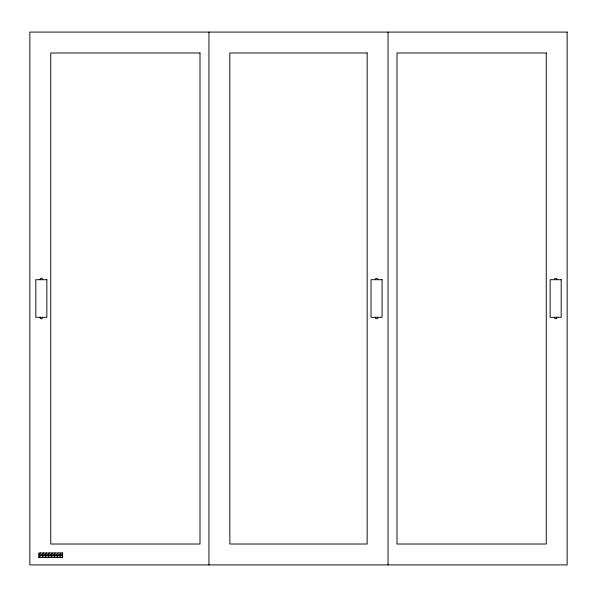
<?xml version="1.0" encoding="UTF-8"?>
<svg xmlns="http://www.w3.org/2000/svg" width="597" height="597" viewBox="0 0 597 597"><rect width="100%" height="100%" fill="white"/><g stroke="black" fill="none" stroke-linecap="round" stroke-linejoin="round"><path stroke-width="0.9" d="M38.745 554.755L40.648 552.971M38.805 557.449L62.625 557.449L62.625 555.673L38.805 555.673L38.805 557.449L40.693 555.673M41.671 554.755L43.566 552.971M41.723 557.449L43.611 555.673M44.588 554.755L46.484 552.971M44.641 557.449L46.529 555.673M47.506 554.755L49.402 552.971M47.559 557.449L49.447 555.673M50.424 554.755L52.32 552.971M50.476 557.449L52.364 555.673M53.342 554.755L55.237 552.971M53.394 557.449L55.282 555.673M56.26 554.755L58.155 552.971M56.312 557.449L58.2 555.673M59.178 554.755L61.073 552.971M59.237 557.449L61.118 555.673M62.095 554.755L62.625 554.255M62.155 557.449L62.625 557.001M556.852 279.695C557.367 277.777 553.949 277.777 554.464 279.695M556.852 317.305C557.367 319.223 553.949 319.223 554.464 317.305M388.05 32.089L388.05 564.911M377.752 279.695C378.267 277.777 374.849 277.777 375.364 279.695M377.752 317.305C378.267 319.223 374.849 319.223 375.364 317.305M208.95 32.089L208.95 564.911M42.536 279.695C43.051 277.777 39.633 277.777 40.148 279.695M42.536 317.305C43.051 319.223 39.633 319.223 40.148 317.305M567.15 32.089L29.85 32.089L29.85 564.911L567.15 564.911L567.15 32.089M199.995 52.984L50.745 52.984L50.745 544.016L199.995 544.016L199.995 52.984M367.155 52.984L229.845 52.984L229.845 544.016L367.155 544.016L367.155 52.984M546.255 52.984L397.005 52.984L397.005 544.016L546.255 544.016L546.255 52.984M46.864 279.695L35.82 279.695L35.82 317.305L46.864 317.305L46.864 279.695M382.08 279.695L371.035 279.695L371.035 317.305L382.08 317.305L382.08 279.695M561.18 279.695L550.135 279.695L550.135 317.305L561.18 317.305L561.18 279.695M62.625 552.971L38.805 552.971L38.805 554.755L62.625 554.755L62.625 552.971"/></g></svg>
